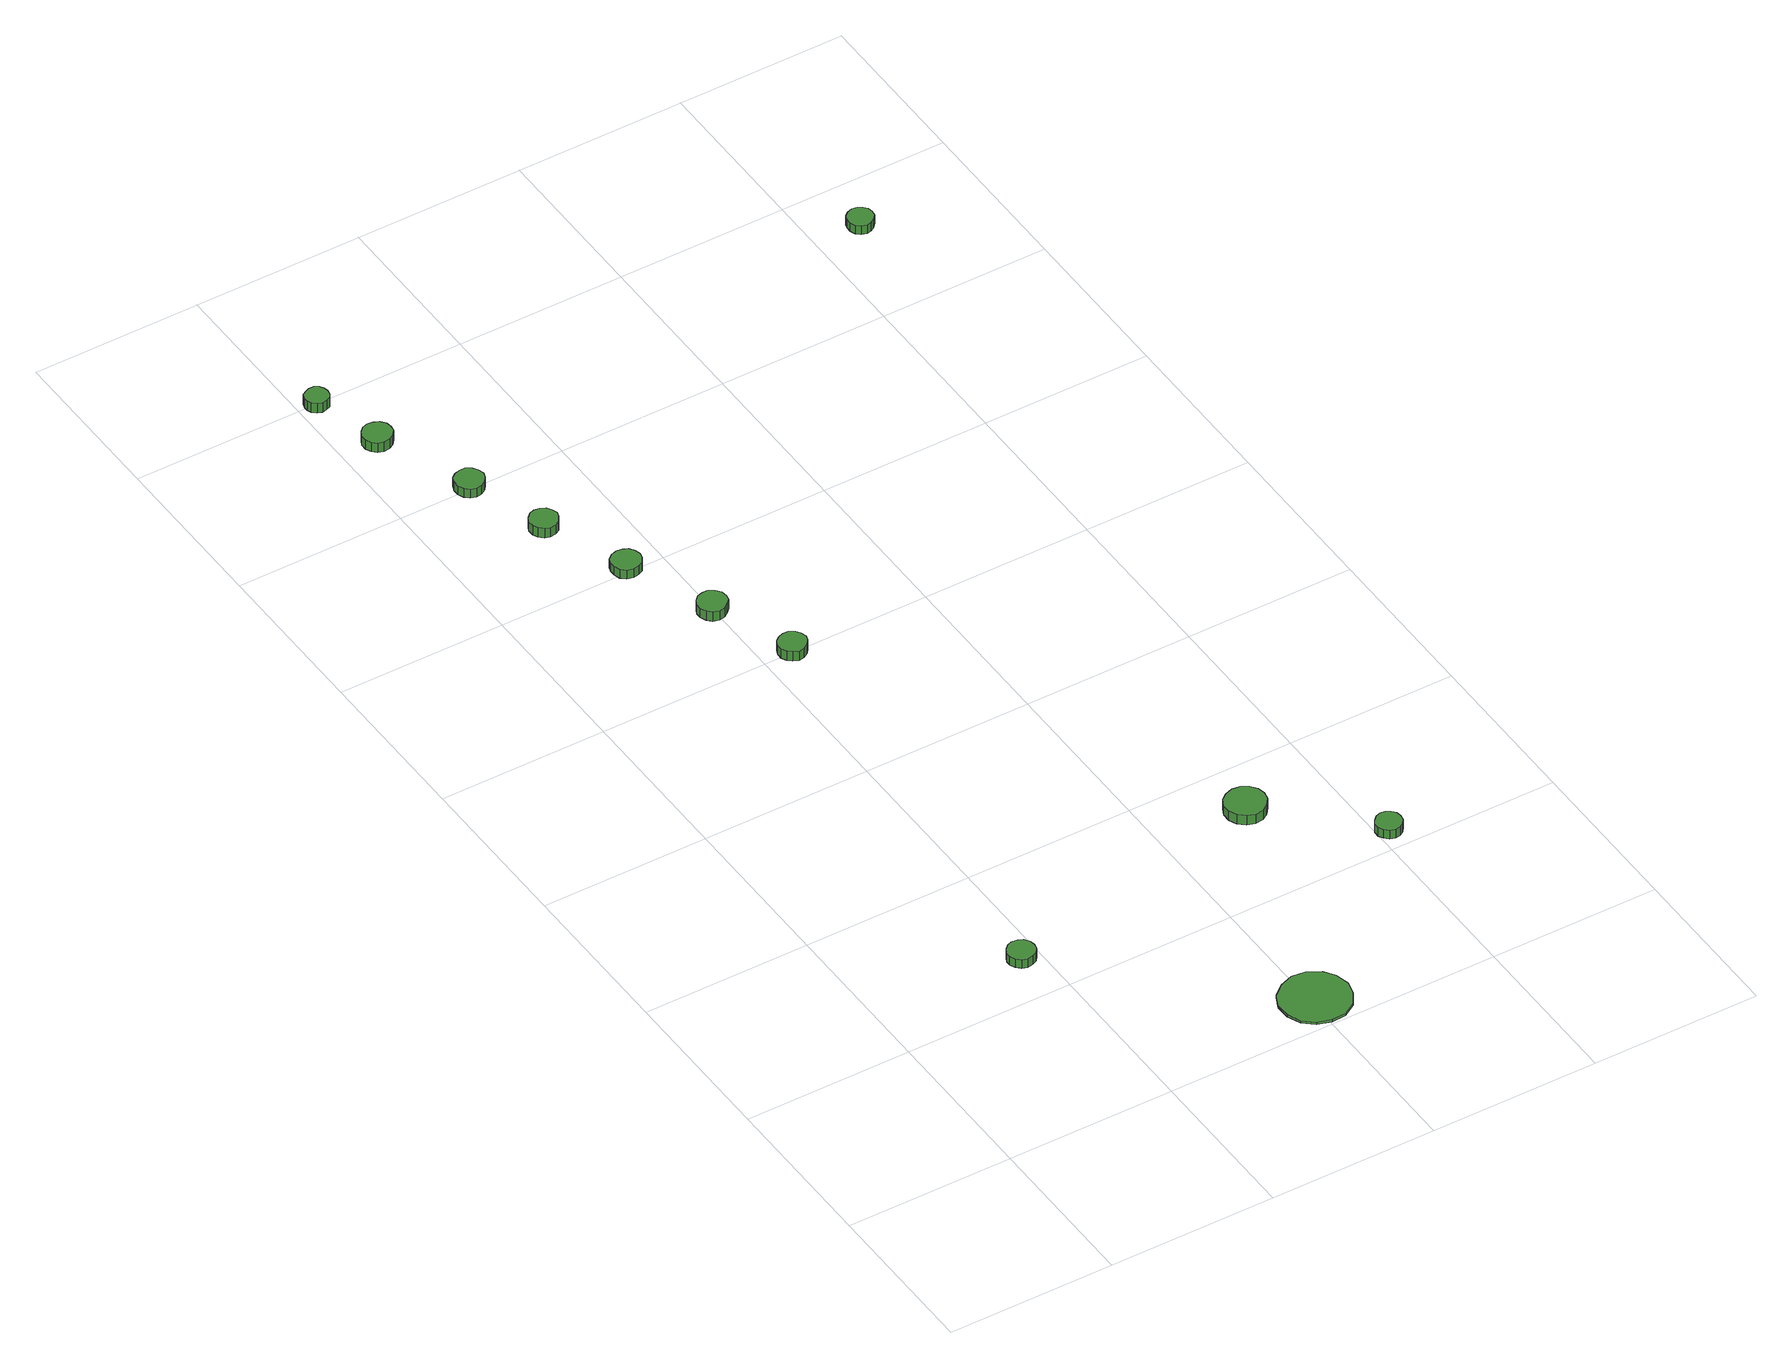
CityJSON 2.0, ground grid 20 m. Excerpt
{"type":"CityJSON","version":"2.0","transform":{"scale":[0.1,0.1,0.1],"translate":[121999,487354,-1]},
"CityObjects":{
"tree1":{"type":"SolitaryVegetationObject","attributes":{"function":"something"},"geometry":[{"type":"MultiSurface","lod":"1","boundaries":[[[0,1,2,3,4,5,6,7,8,9,10,11,12,13,14]],[[15,16,17,18,19,20,21,22,23,24,25,26,27,28,29]],[[0,29,28,1]],[[1,28,27,2]],[[2,27,26,3]],[[3,26,25,4]],[[4,25,24,5]],[[5,24,23,6]],[[6,23,22,7]],[[7,22,21,8]],[[8,21,20,9]],[[9,20,19,10]],[[10,19,18,11]],[[11,18,17,12]],[[12,17,16,13]],[[13,16,15,14]],[[14,15,29,0]]]}]},
"tree2":{"type":"SolitaryVegetationObject","attributes":{"function":"something"},"geometry":[{"type":"MultiSurface","lod":"1","boundaries":[[[30,31,32,33,34,35,36,37,38,39,40,41,42,43,44]],[[45,46,47,48,49,50,51,52,53,54,55,56,57,58,59]],[[30,59,58,31]],[[31,58,57,32]],[[32,57,56,33]],[[33,56,55,34]],[[34,55,54,35]],[[35,54,53,36]],[[36,53,52,37]],[[37,52,51,38]],[[38,51,50,39]],[[39,50,49,40]],[[40,49,48,41]],[[41,48,47,42]],[[42,47,46,43]],[[43,46,45,44]],[[44,45,59,30]]]}]},
"tree3":{"type":"SolitaryVegetationObject","attributes":{"function":"something"},"geometry":[{"type":"MultiSurface","lod":"1","boundaries":[[[60,61,62,63,64,65,66,67,68,69,70,71,72,73,74]],[[75,76,77,78,79,80,81,82,83,84,85,86,87,88,89]],[[60,89,88,61]],[[61,88,87,62]],[[62,87,86,63]],[[63,86,85,64]],[[64,85,84,65]],[[65,84,83,66]],[[66,83,82,67]],[[67,82,81,68]],[[68,81,80,69]],[[69,80,79,70]],[[70,79,78,71]],[[71,78,77,72]],[[72,77,76,73]],[[73,76,75,74]],[[74,75,89,60]]]}]},
"tree4":{"type":"SolitaryVegetationObject","attributes":{"function":"something"},"geometry":[{"type":"MultiSurface","lod":"1","boundaries":[[[90,91,92,93,94,95,96,97,98,99,100,101,102,103,104]],[[105,106,107,108,109,110,111,112,113,114,115,116,117,118,119]],[[90,119,118,91]],[[91,118,117,92]],[[92,117,116,93]],[[93,116,115,94]],[[94,115,114,95]],[[95,114,113,96]],[[96,113,112,97]],[[97,112,111,98]],[[98,111,110,99]],[[99,110,109,100]],[[100,109,108,101]],[[101,108,107,102]],[[102,107,106,103]],[[103,106,105,104]],[[104,105,119,90]]]}]},
"tree5":{"type":"SolitaryVegetationObject","attributes":{"function":"something"},"geometry":[{"type":"MultiSurface","lod":"1","boundaries":[[[120,121,122,123,124,125,126,127,128,129,130,131,132,133,134]],[[135,136,137,138,139,140,141,142,143,144,145,146,147,148,149]],[[120,149,148,121]],[[121,148,147,122]],[[122,147,146,123]],[[123,146,145,124]],[[124,145,144,125]],[[125,144,143,126]],[[126,143,142,127]],[[127,142,141,128]],[[128,141,140,129]],[[129,140,139,130]],[[130,139,138,131]],[[131,138,137,132]],[[132,137,136,133]],[[133,136,135,134]],[[134,135,149,120]]]}]},
"tree6":{"type":"SolitaryVegetationObject","attributes":{"function":"something"},"geometry":[{"type":"MultiSurface","lod":"1","boundaries":[[[150,151,152,153,154,155,156,157,158,159,160,161,162,163,164]],[[165,166,167,168,169,170,171,172,173,174,175,176,177,178,179]],[[150,179,178,151]],[[151,178,177,152]],[[152,177,176,153]],[[153,176,175,154]],[[154,175,174,155]],[[155,174,173,156]],[[156,173,172,157]],[[157,172,171,158]],[[158,171,170,159]],[[159,170,169,160]],[[160,169,168,161]],[[161,168,167,162]],[[162,167,166,163]],[[163,166,165,164]],[[164,165,179,150]]]}]},
"tree7":{"type":"SolitaryVegetationObject","attributes":{"function":"something"},"geometry":[{"type":"MultiSurface","lod":"1","boundaries":[[[180,181,182,183,184,185,186,187,188,189,190,191,192,193,194]],[[195,196,197,198,199,200,201,202,203,204,205,206,207,208,209]],[[180,209,208,181]],[[181,208,207,182]],[[182,207,206,183]],[[183,206,205,184]],[[184,205,204,185]],[[185,204,203,186]],[[186,203,202,187]],[[187,202,201,188]],[[188,201,200,189]],[[189,200,199,190]],[[190,199,198,191]],[[191,198,197,192]],[[192,197,196,193]],[[193,196,195,194]],[[194,195,209,180]]]}]},
"tree8":{"type":"SolitaryVegetationObject","attributes":{"function":"something"},"geometry":[{"type":"MultiSurface","lod":"1","boundaries":[[[210,211,212,213,214,215,216,217,218,219,220,221,222,223,224]],[[225,226,227,228,229,230,231,232,233,234,235,236,237,238,239]],[[210,239,238,211]],[[211,238,237,212]],[[212,237,236,213]],[[213,236,235,214]],[[214,235,234,215]],[[215,234,233,216]],[[216,233,232,217]],[[217,232,231,218]],[[218,231,230,219]],[[219,230,229,220]],[[220,229,228,221]],[[221,228,227,222]],[[222,227,226,223]],[[223,226,225,224]],[[224,225,239,210]]]}]},
"tree9":{"type":"SolitaryVegetationObject","attributes":{"function":"something"},"geometry":[{"type":"MultiSurface","lod":"1","boundaries":[[[240,241,242,243,244,245,246,247,248,249,250,251,252,253,254]],[[255,256,257,258,259,260,261,262,263,264,265,266,267,268,269]],[[240,269,268,241]],[[241,268,267,242]],[[242,267,266,243]],[[243,266,265,244]],[[244,265,264,245]],[[245,264,263,246]],[[246,263,262,247]],[[247,262,261,248]],[[248,261,260,249]],[[249,260,259,250]],[[250,259,258,251]],[[251,258,257,252]],[[252,257,256,253]],[[253,256,255,254]],[[254,255,269,240]]]}]},
"tree10":{"type":"SolitaryVegetationObject","attributes":{"function":"something"},"geometry":[{"type":"MultiSurface","lod":"1","boundaries":[[[270,271,272,273,274,275,276,277,278,279,280,281,282,283,284]],[[285,286,287,288,289,290,291,292,293,294,295,296,297,298,299]],[[270,299,298,271]],[[271,298,297,272]],[[272,297,296,273]],[[273,296,295,274]],[[274,295,294,275]],[[275,294,293,276]],[[276,293,292,277]],[[277,292,291,278]],[[278,291,290,279]],[[279,290,289,280]],[[280,289,288,281]],[[281,288,287,282]],[[282,287,286,283]],[[283,286,285,284]],[[284,285,299,270]]]}]},
"tree11":{"type":"SolitaryVegetationObject","attributes":{"function":"something"},"geometry":[{"type":"MultiSurface","lod":"1","boundaries":[[[300,301,302,303,304,305,306,307,308,309,310,311,312,313,314]],[[315,316,317,318,319,320,321,322,323,324,325,326,327,328,329]],[[300,329,328,301]],[[301,328,327,302]],[[302,327,326,303]],[[303,326,325,304]],[[304,325,324,305]],[[305,324,323,306]],[[306,323,322,307]],[[307,322,321,308]],[[308,321,320,309]],[[309,320,319,310]],[[310,319,318,311]],[[311,318,317,312]],[[312,317,316,313]],[[313,316,315,314]],[[314,315,329,300]]]}]},
"tree12":{"type":"SolitaryVegetationObject","attributes":{"function":"something"},"geometry":[{"type":"MultiSurface","lod":"1","boundaries":[[[330,331,332,333,334,335,336,337,338,339,340,341,342,343,344]],[[345,346,347,348,349,350,351,352,353,354,355,356,357,358,359]],[[330,359,358,331]],[[331,358,357,332]],[[332,357,356,333]],[[333,356,355,334]],[[334,355,354,335]],[[335,354,353,336]],[[336,353,352,337]],[[337,352,351,338]],[[338,351,350,339]],[[339,350,349,340]],[[340,349,348,341]],[[341,348,347,342]],[[342,347,346,343]],[[343,346,345,344]],[[344,345,359,330]]]}]}
},
"vertices":[
[190,254,30],[189,260,30],[185,266,30],[179,269,30],[172,270,30],[166,268,30],[161,263,30],[158,257,30],[158,251,30],[161,245,30],[166,240,30],[172,238,30],[179,239,30],[185,242,30],[189,247,30],[189,247,18],[185,242,18],[179,239,18],[172,238,18],[166,240,18],[161,245,18],[158,251,18],[158,257,18],[161,263,18],[166,268,18],[172,270,18],[179,269,18],[185,266,18],[189,260,18],[190,254,18],
[447,43,12],[443,60,12],[434,73,12],[419,82,12],[402,84,12],[386,78,12],[373,67,12],[366,52,12],[366,35,12],[373,19,12],[386,8,12],[402,3,12],[419,4,12],[434,13,12],[443,27,12],[443,27,9],[434,13,9],[419,4,9],[402,3,9],[386,8,9],[373,19,9],[366,35,9],[366,52,9],[373,67,9],[386,78,9],[402,84,9],[419,82,9],[434,73,9],[443,60,9],[447,43,9],
[60,1313,25],[59,1320,25],[54,1326,25],[48,1329,25],[41,1330,25],[34,1328,25],[29,1323,25],[26,1317,25],[26,1309,25],[29,1303,25],[34,1298,25],[41,1296,25],[48,1297,25],[54,1300,25],[59,1306,25],[59,1306,12],[54,1300,12],[48,1297,12],[41,1296,12],[34,1298,12],[29,1303,12],[26,1309,12],[26,1317,12],[29,1323,12],[34,1328,12],[41,1330,12],[48,1329,12],[54,1326,12],[59,1320,12],[60,1313,12],
[34,1397,25],[33,1402,25],[30,1407,25],[25,1410,25],[19,1410,25],[14,1408,25],[9,1405,25],[7,1399,25],[7,1394,25],[9,1389,25],[14,1385,25],[19,1383,25],[25,1384,25],[30,1386,25],[33,1391,25],[33,1391,12],[30,1386,12],[25,1384,12],[19,1383,12],[14,1385,12],[9,1389,12],[7,1394,12],[7,1399,12],[9,1405,12],[14,1408,12],[19,1410,12],[25,1410,12],[30,1407,12],[33,1402,12],[34,1397,12],
[104,1201,23],[102,1208,23],[98,1214,23],[92,1218,23],[85,1218,23],[78,1216,23],[73,1212,23],[70,1205,23],[70,1198,23],[73,1191,23],[78,1186,23],[85,1184,23],[92,1185,23],[98,1189,23],[102,1194,23],[102,1194,11],[98,1189,11],[92,1185,11],[85,1184,11],[78,1186,11],[73,1191,11],[70,1198,11],[70,1205,11],[73,1212,11],[78,1216,11],[85,1218,11],[92,1218,11],[98,1214,11],[102,1208,11],[104,1201,11],
[136,1107,23],[134,1113,23],[130,1119,23],[124,1122,23],[117,1123,23],[111,1121,23],[106,1116,23],[103,1110,23],[103,1103,23],[106,1097,23],[111,1092,23],[117,1090,23],[124,1091,23],[130,1094,23],[134,1100,23],[134,1100,10],[130,1094,10],[124,1091,10],[117,1090,10],[111,1092,10],[106,1097,10],[103,1103,10],[103,1110,10],[106,1116,10],[111,1121,10],[117,1123,10],[124,1122,10],[130,1119,10],[134,1113,10],[136,1107,10],
[175,1005,23],[173,1012,23],[169,1018,23],[163,1021,23],[156,1022,23],[149,1020,23],[143,1015,23],[141,1009,23],[141,1002,23],[143,995,23],[149,990,23],[156,988,23],[163,989,23],[169,992,23],[173,998,23],[173,998,11],[169,992,11],[163,989,11],[156,988,11],[149,990,11],[143,995,11],[141,1002,11],[141,1009,11],[143,1015,11],[149,1020,11],[156,1022,11],[163,1021,11],[169,1018,11],[173,1012,11],[175,1005,11],
[216,901,23],[215,908,23],[210,914,23],[204,918,23],[197,918,23],[190,916,23],[185,911,23],[182,905,23],[182,898,23],[185,891,23],[190,886,23],[197,884,23],[204,885,23],[210,889,23],[215,894,23],[215,894,10],[210,889,10],[204,885,10],[197,884,10],[190,886,10],[185,891,10],[182,898,10],[182,905,10],[185,911,10],[190,916,10],[197,918,10],[204,918,10],[210,914,10],[215,908,10],[216,901,10],
[252,801,24],[250,808,24],[246,813,24],[240,817,24],[233,817,24],[227,815,24],[222,811,24],[219,804,24],[219,797,24],[222,791,24],[227,787,24],[233,784,24],[240,785,24],[246,789,24],[250,794,24],[250,794,11],[246,789,11],[240,785,11],[233,784,11],[227,787,11],[222,791,11],[219,797,11],[219,804,11],[222,811,11],[227,815,11],[233,817,11],[240,817,11],[246,813,11],[250,808,11],[252,801,11],
[525,332,26],[523,341,26],[517,349,26],[509,354,26],[499,355,26],[490,352,26],[482,346,26],[478,337,26],[478,327,26],[482,318,26],[490,311,26],[499,308,26],[509,309,26],[517,314,26],[523,322,26],[523,322,13],[517,314,13],[509,309,13],[499,308,13],[490,311,13],[482,318,13],[478,327,13],[478,337,13],[482,346,13],[490,352,13],[499,355,13],[509,354,13],[517,349,13],[523,341,13],[525,332,13],
[628,227,24],[627,233,24],[623,238,24],[618,241,24],[612,242,24],[606,240,24],[601,235,24],[598,230,24],[598,223,24],[601,218,24],[606,213,24],[612,211,24],[618,212,24],[623,215,24],[627,220,24],[627,220,12],[623,215,12],[618,212,12],[612,211,12],[606,213,12],[601,218,12],[598,223,12],[598,230,12],[601,235,12],[606,240,12],[612,242,12],[618,241,12],[623,238,12],[627,233,12],[628,227,12],
[668,1330,27],[667,1336,27],[663,1341,27],[658,1344,27],[652,1345,27],[646,1343,27],[641,1339,27],[639,1333,27],[639,1327,27],[641,1321,27],[646,1317,27],[652,1315,27],[658,1316,27],[663,1319,27],[667,1324,27],[667,1324,15],[663,1319,15],[658,1316,15],[652,1315,15],[646,1317,15],[641,1321,15],[639,1327,15],[639,1333,15],[641,1339,15],[646,1343,15],[652,1345,15],[658,1344,15],[663,1341,15],[667,1336,15],[668,1330,15]
]}
